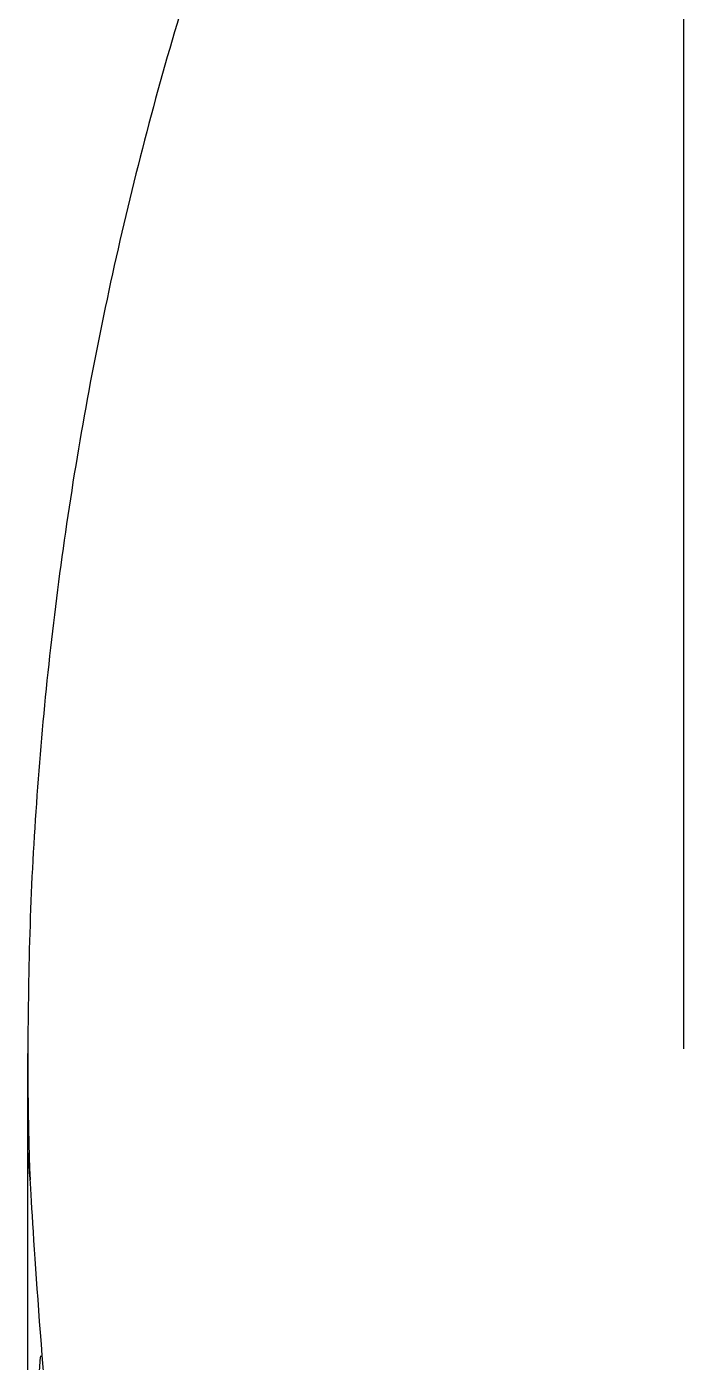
# Model space of a CAD drawing. Header units: millimetres. Extents: x 507.9 to 541, y 40.2 to 69.3.
# Drawn here: x 511.838 to 512.64, y 44.91 to 46.5 of the extents above; entities that cross this region are included whole.
import ezdxf

# ---------------------------------------------------------------- set-up
doc = ezdxf.new("R2010")
doc.units = ezdxf.units.MM
doc.layers.add('Make2D$Visible$Curves', color=7, linetype='Continuous', true_color=0x000000)

msp = doc.modelspace()

# ---------------------------------------------------------------- linework, layer by layer
at = {"layer": 'Make2D$Visible$Curves', "color": 18, "lineweight": -3, "true_color": 0x000000}
for points in [[(512.62105, 45.28338), (512.62105, 46.60264), (512.62105, 47.92189)], [(511.83963, 44.55807), (511.83963, 44.91789), (511.83963, 45.2777)]]:
    msp.add_open_spline(points, degree=2, dxfattribs=at)
for points, weights in [([(512.62105, 47.75467), (511.83963, 46.63945), (511.83963, 45.2777)], [0.856883795911, 0.874108938444, 0.980423998556]), ([(511.85465, 44.91789), (511.83963, 44.73829), (511.83963, 44.55807)], [0.951261901401, 0.964892234531, 0.980423998556])]:
    msp.add_rational_spline(points, weights, degree=2, dxfattribs=at)
msp.add_rational_spline([(511.83963, 45.2777), (511.83963, 45.17096), (511.84491, 45.06436), (512.05826, 40.75314), (516.36947, 40.96649), (520.47261, 41.16954), (520.47261, 45.2777)], [0.980423998556, 0.989861021963, 1, 0.707106781187, 1, 0.717245759224, 0.980423998556], degree=2, knots=[13.3259395, 13.3259395, 13.3259395, 13.5606516, 13.5606516, 20.3409773, 20.3409773, 26.8865911, 26.8865911, 26.8865911], dxfattribs=at)

doc.saveas('drawing.dxf')
